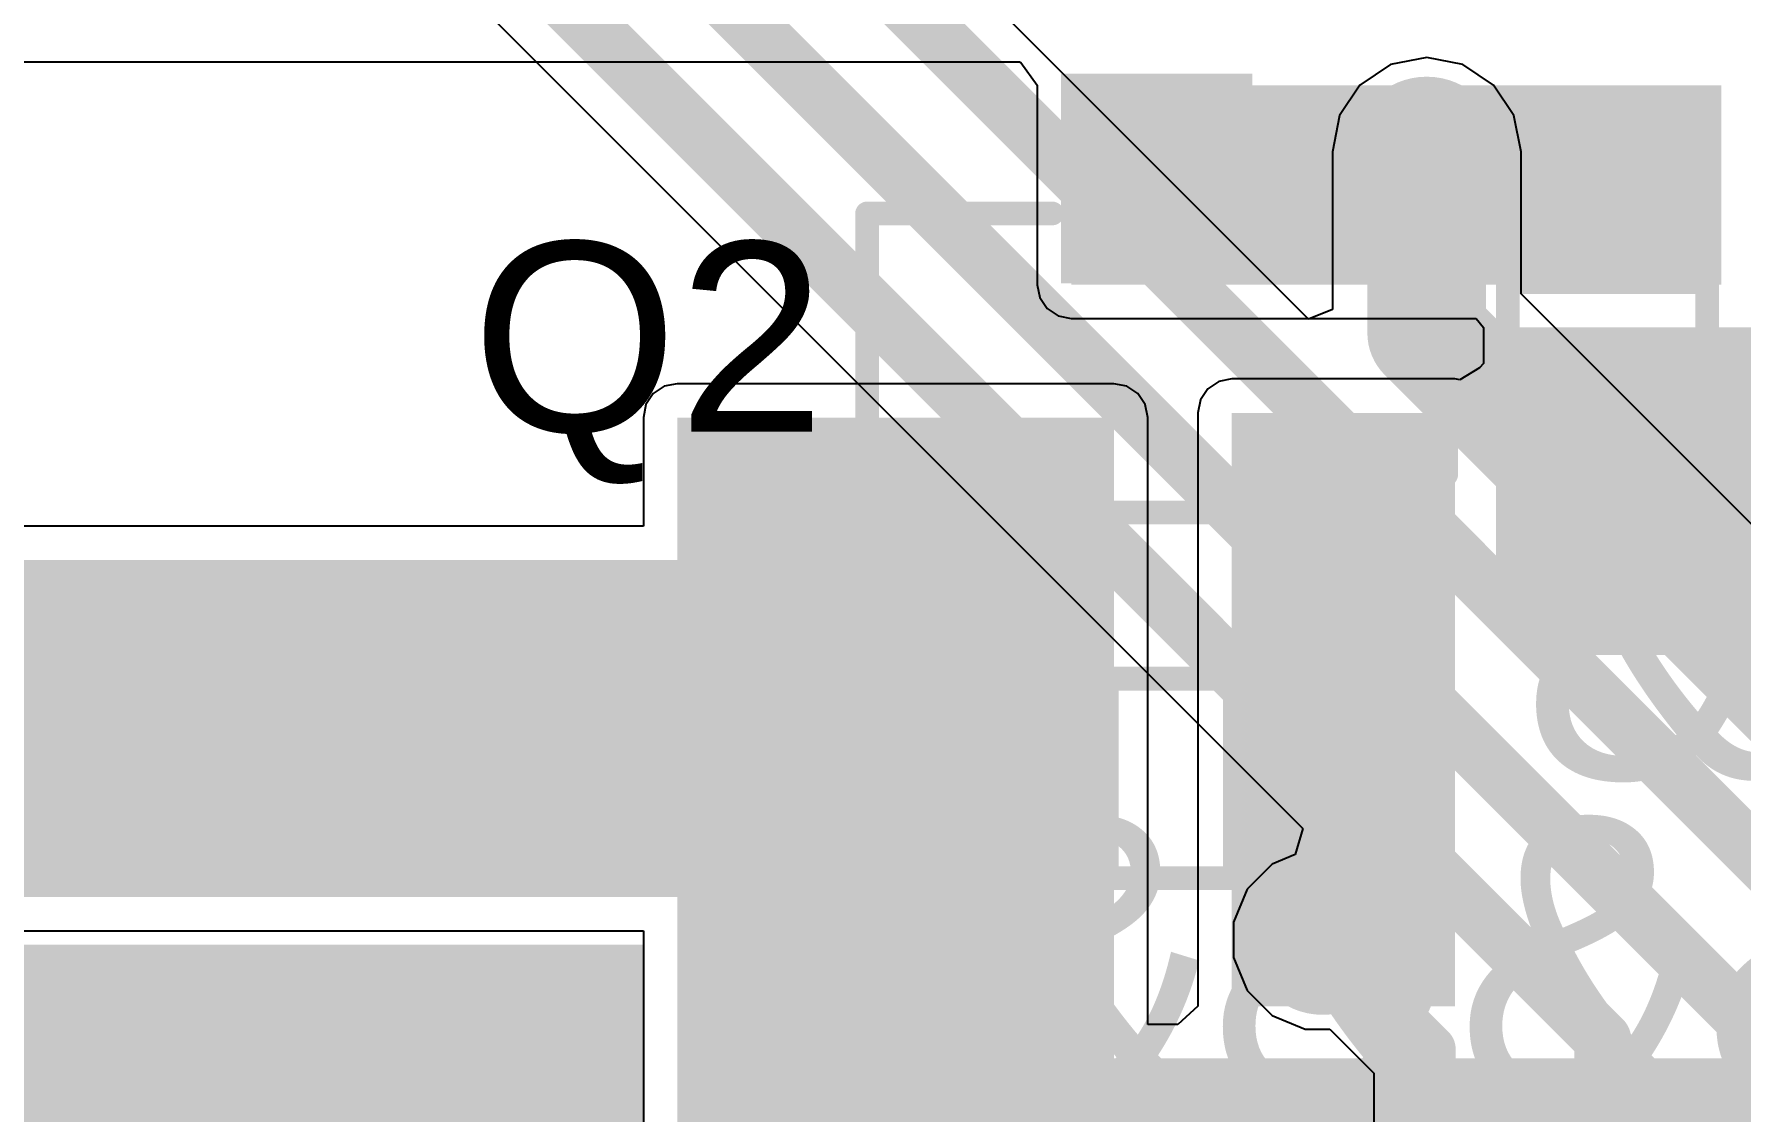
# Model space of a CAD drawing. Header units: millimetres. Extents: x -0.21 to 3.18, y -0.07 to 2.49.
# Drawn here: x 1.6935 to 2.0531, y 1.6747 to 1.9018 of the extents above; entities that cross this region are included whole.
import ezdxf

# ---------------------------------------------------------------- set-up
doc = ezdxf.new("R2010")
doc.units = ezdxf.units.MM
doc.header["$MEASUREMENT"] = 0
for name, color, linetype in [('BottomLayer', 5, 'Continuous'), ('BottomSolder', 6, 'Continuous'), ('TopLayer', 1, 'Continuous'), ('TopOverlay', 2, 'Continuous'), ('TopPaste', 8, 'Continuous'), ('TopSolder', 216, 'Continuous'), ('ViaHoleLayer', 16, 'Continuous')]:
    doc.layers.add(name, color=color, linetype=linetype)
doc.styles.add('Arial', font='', dxfattribs={"height": 0.2})
doc.styles.get('Arial').set_extended_font_data('Arial')

# ---------------------------------------------------------------- blocks, each defined once
blk = doc.blocks.new('R___0603_43')
at = {"layer": 'TopLayer'}
for points in [[(-0.015, 0.0175), (-0.015, -0.0175), (-0.045, -0.0175), (-0.045, 0.0175)], [(0.045, 0.0175), (0.045, -0.0175), (0.015, -0.0175), (0.015, 0.0175)]]:
    blk.add_hatch(color=1, dxfattribs=at).paths.add_polyline_path(points)
at = {"layer": 'TopPaste'}
for points in [[(-0.015, 0.0175), (-0.015, -0.0175), (-0.045, -0.0175), (-0.045, 0.0175)], [(0.045, 0.0175), (0.045, -0.0175), (0.015, -0.0175), (0.015, 0.0175)]]:
    blk.add_hatch(color=8, dxfattribs=at).paths.add_polyline_path(points)
at = {"layer": 'TopSolder'}
for points in [[(-0.011, 0.0215), (-0.011, -0.0215), (-0.049, -0.0215), (-0.049, 0.0215)], [(0.049, 0.0215), (0.049, -0.0215), (0.011, -0.0215), (0.011, 0.0215)]]:
    blk.add_hatch(color=216, dxfattribs=at).paths.add_polyline_path(points)
at = {"layer": 'TopOverlay', "const_width": 0.005}
for points in [[(-0.048, 0.021), (-0.048, -0.021)], [(-0.048, 0.021), (0.048, 0.021)], [(0.048, 0.021), (0.048, -0.021)], [(-0.048, -0.021), (0.048, -0.021)]]:
    blk.add_lwpolyline(points, dxfattribs=at)
at = {"layer": 'TopOverlay', "const_width": 0.0025}
for points in [[(-0.04925, 0.021, 1), (-0.04675, 0.021, 1)], [(-0.04925, 0.021, 1), (-0.04675, 0.021, 1)], [(0.04675, 0.021, 1), (0.04925, 0.021, 1)], [(0.04675, 0.021, 1), (0.04925, 0.021, 1)], [(-0.04925, -0.021, 1), (-0.04675, -0.021, 1)], [(-0.04925, -0.021, 1), (-0.04675, -0.021, 1)], [(0.04675, -0.021, 1), (0.04925, -0.021, 1)], [(0.04675, -0.021, 1), (0.04925, -0.021, 1)]]:
    blk.add_lwpolyline(points, format="xyb", close=True, dxfattribs=at)
blk = doc.blocks.new('R___0603_44')
at = {"layer": 'TopLayer'}
for points in [[(-0.015, 0.0175), (-0.015, -0.0175), (-0.045, -0.0175), (-0.045, 0.0175)], [(0.045, 0.0175), (0.045, -0.0175), (0.015, -0.0175), (0.015, 0.0175)]]:
    blk.add_hatch(color=1, dxfattribs=at).paths.add_polyline_path(points)
at = {"layer": 'TopPaste'}
for points in [[(-0.015, 0.0175), (-0.015, -0.0175), (-0.045, -0.0175), (-0.045, 0.0175)], [(0.045, 0.0175), (0.045, -0.0175), (0.015, -0.0175), (0.015, 0.0175)]]:
    blk.add_hatch(color=8, dxfattribs=at).paths.add_polyline_path(points)
at = {"layer": 'TopSolder'}
for points in [[(-0.011, 0.0215), (-0.011, -0.0215), (-0.049, -0.0215), (-0.049, 0.0215)], [(0.049, 0.0215), (0.049, -0.0215), (0.011, -0.0215), (0.011, 0.0215)]]:
    blk.add_hatch(color=216, dxfattribs=at).paths.add_polyline_path(points)
at = {"layer": 'TopOverlay', "const_width": 0.005}
for points in [[(-0.048, -0.021), (-0.048, 0.021)], [(-0.048, 0.021), (0.048, 0.021)], [(0.048, -0.021), (0.048, 0.021)], [(-0.048, -0.021), (0.048, -0.021)]]:
    blk.add_lwpolyline(points, dxfattribs=at)
at = {"layer": 'TopOverlay', "const_width": 0.0025}
for points in [[(-0.04925, 0.021, 1), (-0.04675, 0.021, 1)], [(-0.04925, 0.021, 1), (-0.04675, 0.021, 1)], [(0.04675, 0.021, 1), (0.04925, 0.021, 1)], [(0.04675, 0.021, 1), (0.04925, 0.021, 1)], [(-0.04925, -0.021, 1), (-0.04675, -0.021, 1)], [(-0.04925, -0.021, 1), (-0.04675, -0.021, 1)], [(0.04675, -0.021, 1), (0.04925, -0.021, 1)], [(0.04675, -0.021, 1), (0.04925, -0.021, 1)]]:
    blk.add_lwpolyline(points, format="xyb", close=True, dxfattribs=at)
blk = doc.blocks.new('S___23_49')
at = {"layer": 'TopLayer'}
for points in [[(-0.01614, 0.05748), (0.01614, 0.05748), (0.01614, 0.02126), (-0.01614, 0.02126)], [(-0.05354, -0.02126), (-0.02126, -0.02126), (-0.02126, -0.05748), (-0.05354, -0.05748)], [(0.02126, -0.02126), (0.05354, -0.02126), (0.05354, -0.05748), (0.02126, -0.05748)]]:
    blk.add_hatch(color=1, dxfattribs=at).paths.add_polyline_path(points)
at = {"layer": 'TopPaste'}
for points in [[(-0.01614, 0.05748), (0.01614, 0.05748), (0.01614, 0.02126), (-0.01614, 0.02126)], [(-0.05354, -0.02126), (-0.02126, -0.02126), (-0.02126, -0.05748), (-0.05354, -0.05748)], [(0.02126, -0.02126), (0.05354, -0.02126), (0.05354, -0.05748), (0.02126, -0.05748)]]:
    blk.add_hatch(color=8, dxfattribs=at).paths.add_polyline_path(points)
at = {"layer": 'TopSolder'}
for points in [[(-0.02014, 0.06148), (0.02014, 0.06148), (0.02014, 0.01726), (-0.02014, 0.01726)], [(-0.05754, -0.01726), (-0.01726, -0.01726), (-0.01726, -0.06148), (-0.05754, -0.06148)], [(0.01726, -0.01726), (0.05754, -0.01726), (0.05754, -0.06148), (0.01726, -0.06148)]]:
    blk.add_hatch(color=216, dxfattribs=at).paths.add_polyline_path(points)
at = {"layer": 'TopOverlay', "const_width": 0.005}
for points in [[(-0.061, -0.023), (-0.061, 0.032)], [(-0.061, 0.032), (-0.022, 0.032)], [(0.022, 0.032), (0.061, 0.032)], [(0.061, -0.023), (0.061, 0.032)], [(-0.013, -0.031), (0.013, -0.031)], [(-0.066, -0.041), (-0.061, -0.046)], [(-0.066, -0.051), (-0.066, -0.041)], [(-0.066, -0.051), (-0.061, -0.046)]]:
    blk.add_lwpolyline(points, dxfattribs=at)
at = {"layer": 'TopOverlay', "const_width": 0.0025}
for points in [[(-0.06225, 0.032, 1), (-0.05975, 0.032, 1)], [(-0.06225, 0.032, 1), (-0.05975, 0.032, 1)], [(-0.02325, 0.032, 1), (-0.02075, 0.032, 1)], [(0.02075, 0.032, 1), (0.02325, 0.032, 1)], [(0.05975, 0.032, 1), (0.06225, 0.032, 1)], [(0.05975, 0.032, 1), (0.06225, 0.032, 1)], [(-0.06225, -0.023, 1), (-0.05975, -0.023, 1)], [(0.05975, -0.023, 1), (0.06225, -0.023, 1)], [(-0.01425, -0.031, 1), (-0.01175, -0.031, 1)], [(0.01175, -0.031, 1), (0.01425, -0.031, 1)], [(-0.06725, -0.041, 1), (-0.06475, -0.041, 1)], [(-0.06725, -0.041, 1), (-0.06475, -0.041, 1)], [(-0.06225, -0.046, 1), (-0.05975, -0.046, 1)], [(-0.06225, -0.046, 1), (-0.05975, -0.046, 1)], [(-0.06725, -0.051, 1), (-0.06475, -0.051, 1)], [(-0.06725, -0.051, 1), (-0.06475, -0.051, 1)]]:
    blk.add_lwpolyline(points, format="xyb", close=True, dxfattribs=at)

msp = doc.modelspace()

# ---------------------------------------------------------------- hatches: boundary and pattern name
at = {"layer": 'BottomLayer'}
h = msp.add_hatch(color=5, dxfattribs=at)
edge = h.paths.add_edge_path()
edge.add_arc((1.9869, 1.877), 0.01181, 0, 360)
h = msp.add_hatch(color=5, dxfattribs=at)
edge = h.paths.add_edge_path()
edge.add_arc((1.965, 1.711), 0.01181, 0, 360)
at = {"layer": 'BottomSolder'}
h = msp.add_hatch(color=6, dxfattribs=at)
edge = h.paths.add_edge_path()
edge.add_arc((1.9869, 1.877), 0.01581, 0, 360)
h = msp.add_hatch(color=6, dxfattribs=at)
edge = h.paths.add_edge_path()
edge.add_arc((1.965, 1.711), 0.01581, 0, 360)
at = {"layer": 'TopLayer'}
for points in [[(1.912, 1.849), (2.049, 1.849), (2.049, 1.891), (1.912, 1.891)], [(2.006, 1.771), (2.239, 1.771), (2.239, 1.84), (2.006, 1.84)], [(1.829, 1.545), (1.879, 1.545), (1.879, 1.821), (1.829, 1.821)], [(1.866, 1.637), (1.921, 1.637), (1.921, 1.821), (1.866, 1.821)], [(1.94584, 1.697), (1.99284, 1.697), (1.99284, 1.822), (1.94584, 1.822)], [(1.133, 1.72), (1.853, 1.72), (1.853, 1.791), (1.133, 1.791)], [(1.372, 1.612), (1.822, 1.612), (1.822, 1.71), (1.372, 1.71)], [(1.868, 1.623), (2.422, 1.623), (2.422, 1.686), (1.868, 1.686)]]:
    msp.add_hatch(color=1, dxfattribs=at).paths.add_polyline_path(points)
h = msp.add_hatch(color=1, dxfattribs=at)
edge = h.paths.add_edge_path()
edge.add_arc((1.9869, 1.877), 0.01181, 0, 360)
h = msp.add_hatch(color=1, dxfattribs=at)
edge = h.paths.add_edge_path()
edge.add_arc((1.965, 1.711), 0.01181, 0, 360)
at = {"layer": 'TopSolder'}
h = msp.add_hatch(color=216, dxfattribs=at)
edge = h.paths.add_edge_path()
edge.add_arc((1.9869, 1.877), 0.01581, 0, 360)
h = msp.add_hatch(color=216, dxfattribs=at)
edge = h.paths.add_edge_path()
edge.add_arc((1.965, 1.711), 0.01581, 0, 360)
at = {"layer": 'ViaHoleLayer'}
h = msp.add_hatch(color=16, dxfattribs=at)
edge = h.paths.add_edge_path()
edge.add_arc((1.9869, 1.877), 0.00591, 0, 360)
h = msp.add_hatch(color=16, dxfattribs=at)
edge = h.paths.add_edge_path()
edge.add_arc((1.965, 1.711), 0.00591, 0, 360)

# ---------------------------------------------------------------- linework, layer by layer
at = {"layer": 'BottomLayer'}
for p, q in [((1.65651, 2.03875), (1.96082, 1.73443)), ((1.96202, 1.84172), (1.77125, 2.03249)), ((1.97929, 1.89537), (1.97284, 1.89106)), ((1.9869, 1.89688), (1.97929, 1.89537)), ((1.99451, 1.89537), (1.9869, 1.89688)), ((2.00096, 1.89106), (1.99451, 1.89537)), ((1.97284, 1.89106), (1.96853, 1.88461)), ((2.00527, 1.88461), (2.00096, 1.89106)), ((1.96853, 1.88461), (1.96702, 1.877)), ((2.00679, 1.877), (2.00527, 1.88461)), ((1.96702, 1.877), (1.96702, 1.8438)), ((2.00679, 1.84705), (2.00679, 1.877)), ((2.08995, 1.76388), (2.00679, 1.84705)), ((1.96702, 1.8438), (1.96202, 1.84172)), ((1.96082, 1.73443), (1.95922, 1.72897)), ((1.95434, 1.72695), (1.94905, 1.72166)), ((1.95922, 1.72897), (1.95434, 1.72695)), ((1.94905, 1.72166), (1.94619, 1.71474)), ((1.94619, 1.71474), (1.94619, 1.70726)), ((1.94619, 1.70726), (1.94905, 1.70034)), ((1.94905, 1.70034), (1.95434, 1.69505)), ((1.95434, 1.69505), (1.96126, 1.69219)), ((1.96126, 1.69219), (1.96651, 1.69219)), ((1.96651, 1.69219), (1.97576, 1.68293)), ((1.97576, 1.68293), (1.97576, 1.57791))]:
    msp.add_line(p, q, dxfattribs=at)
for points, const_width in [([(1.56907, 2.17893), (2.066, 1.682)], 0.012), ([(1.662, 2.052), (2.024, 1.69)], 0.012), ([(1.758, 2.027), (2.114, 1.671)], 0.012), ([(1.9869, 1.83882), (1.9869, 1.877)], 0.025), ([(1.9869, 1.83882), (2.08172, 1.744)], 0.025), ([(1.965, 1.711), (1.988, 1.688)], 0.01), ([(2.024, 1.554), (2.024, 1.69)], 0.012), ([(1.988, 1.458), (1.988, 1.688)], 0.01)]:
    msp.add_lwpolyline(points, dxfattribs=dict(at, const_width=const_width))
for points, const_width in [([(1.98065, 1.877, 1), (1.99315, 1.877, 1)], 0.0125), ([(1.98065, 1.83882, 1), (1.99315, 1.83882, 1)], 0.0125), ([(1.98065, 1.83882, 1), (1.99315, 1.83882, 1)], 0.0125), ([(1.9625, 1.711, 1), (1.9675, 1.711, 1)], 0.005), ([(2.021, 1.69, 1), (2.027, 1.69, 1)], 0.006), ([(2.021, 1.69, 1), (2.027, 1.69, 1)], 0.006), ([(1.9855, 1.688, 1), (1.9905, 1.688, 1)], 0.005), ([(1.9855, 1.688, 1), (1.9905, 1.688, 1)], 0.005)]:
    msp.add_lwpolyline(points, format="xyb", close=True, dxfattribs=dict(at, const_width=const_width))
at = {"layer": 'TopLayer'}
for p, q in [((1.59, 1.89591), (1.90113, 1.89591)), ((1.90113, 1.89591), (1.90141, 1.89577)), ((1.90141, 1.89577), (1.90486, 1.891)), ((1.90486, 1.891), (1.90486, 1.849)), ((1.90486, 1.849), (1.90541, 1.84627)), ((1.90541, 1.84627), (1.90695, 1.84395)), ((1.90695, 1.84395), (1.90927, 1.84241)), ((1.90927, 1.84241), (1.912, 1.84186)), ((1.912, 1.84186), (1.99733, 1.84186)), ((1.99733, 1.84186), (1.99886, 1.84)), ((1.99886, 1.84), (1.99886, 1.83241)), ((1.99804, 1.83146), (1.99386, 1.82893)), ((1.99886, 1.83241), (1.99804, 1.83146)), ((1.82627, 1.82759), (1.82395, 1.82605)), ((1.829, 1.82814), (1.82627, 1.82759)), ((1.921, 1.82814), (1.829, 1.82814)), ((1.92373, 1.82759), (1.921, 1.82814)), ((1.92605, 1.82605), (1.92373, 1.82759)), ((1.9408, 1.82705), (1.93925, 1.82473)), ((1.94311, 1.82859), (1.9408, 1.82705)), ((1.94584, 1.82914), (1.94311, 1.82859)), ((1.99284, 1.82914), (1.94584, 1.82914)), ((1.99386, 1.82893), (1.99284, 1.82914)), ((1.82241, 1.82373), (1.82186, 1.821)), ((1.82395, 1.82605), (1.82241, 1.82373)), ((1.92759, 1.82373), (1.92605, 1.82605)), ((1.92814, 1.821), (1.92759, 1.82373)), ((1.93925, 1.82473), (1.93871, 1.822)), ((1.82186, 1.821), (1.82186, 1.79814)), ((1.92814, 1.69314), (1.92814, 1.821)), ((1.93871, 1.822), (1.93871, 1.697)), ((1.82186, 1.79814), (1.59, 1.79814)), ((1.5705, 1.71286), (1.82186, 1.71286)), ((1.82186, 1.71286), (1.82186, 1.6095)), ((1.93871, 1.697), (1.93445, 1.69314)), ((1.93445, 1.69314), (1.92814, 1.69314))]:
    msp.add_line(p, q, dxfattribs=at)
at = {"layer": 'TopLayer', "const_width": 0.025}
for points in [[(1.9725, 1.877), (1.9869, 1.877)], [(1.9869, 1.877), (2.025, 1.877)]]:
    msp.add_lwpolyline(points, dxfattribs=at)
at = {"layer": 'TopLayer', "const_width": 0.0125}
for points in [[(1.96625, 1.877, 1), (1.97875, 1.877, 1)], [(1.98065, 1.877, 1), (1.99315, 1.877, 1)], [(1.98065, 1.877, 1), (1.99315, 1.877, 1)], [(2.01875, 1.877, 1), (2.03125, 1.877, 1)]]:
    msp.add_lwpolyline(points, format="xyb", close=True, dxfattribs=at)

# ---------------------------------------------------------------- block references
for name, p in [('S___23_49', (1.93, 1.832)), ('R___0603_44', (1.933, 1.745))]:
    msp.add_blockref(name, p)
at = {"rotation": 90}
msp.add_blockref('R___0603_43', (2.025, 1.836), dxfattribs=at)

# ---------------------------------------------------------------- texts
at = {"layer": 'TopOverlay', "style": 'Arial'}
msp.add_text('Q2', height=0.04, dxfattribs=at).set_placement((1.78568, 1.81801))
for p in [(2.007, 1.745), (1.843, 1.727), (1.889, 1.677), (1.941, 1.677), (1.993, 1.677), (2.045, 1.677)]:
    msp.add_text('&', height=0.06, rotation=360, dxfattribs=at).set_placement(p)

doc.saveas('drawing.dxf')
